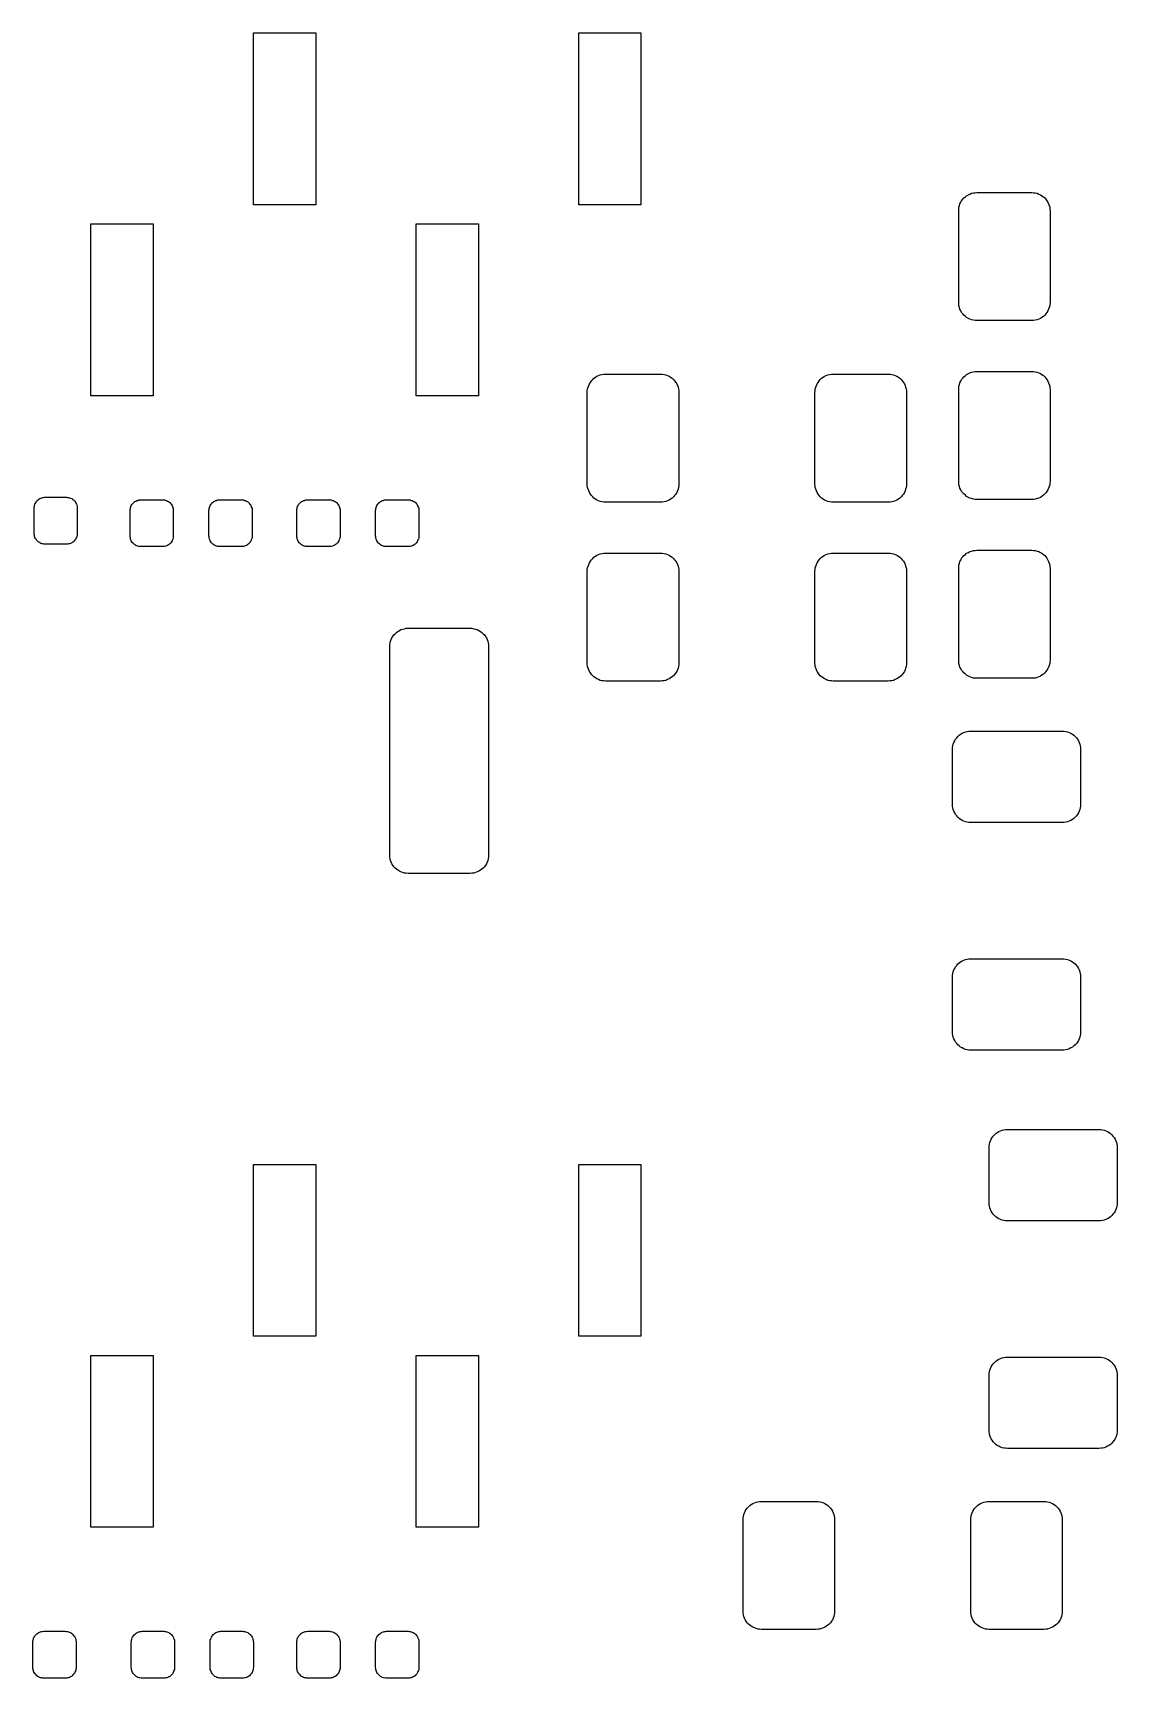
# Model space of a CAD drawing. Extents: x 0.1 to 57.8, y -40.1 to 0.3.
# Drawn here: x 29.5 to 42.84, y -19.97 to 0.27 of the extents above; entities that cross this region are included whole.
import ezdxf

# ---------------------------------------------------------------- set-up
doc = ezdxf.new("R2010")
doc.units = 0
doc.layers.get('0').update_dxf_attribs({"linetype": 'CONTINUOUS'})

msp = doc.modelspace()

# ---------------------------------------------------------------- linework, layer by layer
at = {"color": 7}
for points in [[(32.982504, -1.842806), (32.216695, -1.842806), (32.216695, 0.271742), (32.982504, 0.271742)], [(36.980587, -1.842806), (36.217064, -1.842806), (36.217064, 0.271742), (36.980587, 0.271742)], [(41.809123, -1.69447), (41.829697, -1.696756), (41.852557, -1.701328), (41.873131, -1.710472), (41.893705, -1.719616), (41.911993, -1.731046), (41.930281, -1.744762), (41.946283, -1.758478), (41.959999, -1.77448), (41.973715, -1.792768), (41.985145, -1.811056), (41.994289, -1.83163), (42.001147, -1.852204), (42.008005, -1.872778), (42.010291, -1.895638), (42.012577, -1.918498), (42.012577, -3.043209), (42.010291, -3.063783), (42.008005, -3.086643), (42.001147, -3.107217), (41.994289, -3.127791), (41.985145, -3.148365), (41.973715, -3.166653), (41.959999, -3.184941), (41.946283, -3.200943), (41.930281, -3.216945), (41.911993, -3.230661), (41.893705, -3.242091), (41.873131, -3.251235), (41.852557, -3.258093), (41.829697, -3.262665), (41.809123, -3.267237), (41.786263, -3.267237), (41.111893, -3.267237), (41.089033, -3.267237), (41.068459, -3.262665), (41.045599, -3.258093), (41.025025, -3.251235), (41.006737, -3.242091), (40.986164, -3.230661), (40.970162, -3.216945), (40.951874, -3.200943), (40.938158, -3.184941), (40.924442, -3.166653), (40.913012, -3.148365), (40.903868, -3.127791), (40.89701, -3.107217), (40.890152, -3.086643), (40.887866, -3.063783), (40.887866, -3.043209), (40.887866, -1.918498), (40.887866, -1.895638), (40.890152, -1.872778), (40.89701, -1.852204), (40.903868, -1.83163), (40.913012, -1.811056), (40.924442, -1.792768), (40.938158, -1.77448), (40.951874, -1.758478), (40.970162, -1.744762), (40.986164, -1.731046), (41.006737, -1.719616), (41.025025, -1.710472), (41.045599, -1.701328), (41.068459, -1.696756), (41.089033, -1.69447), (41.111893, -1.692184), (41.786263, -1.692184)], [(30.981113, -4.192304), (30.21759, -4.192304), (30.21759, -2.077756), (30.981113, -2.077756)], [(34.981482, -4.192304), (34.215673, -4.192304), (34.215673, -2.077756), (34.981482, -2.077756)], [(37.242207, -3.927382), (37.265067, -3.931954), (37.285641, -3.936526), (37.306215, -3.943384), (37.326789, -3.952528), (37.345077, -3.963958), (37.363365, -3.977674), (37.379367, -3.993676), (37.395369, -4.009678), (37.409085, -4.027966), (37.420515, -4.046254), (37.429659, -4.066828), (37.436517, -4.087402), (37.441089, -4.107976), (37.445661, -4.130836), (37.445661, -4.15141), (37.445661, -5.276121), (37.445661, -5.298981), (37.441089, -5.321841), (37.436517, -5.342415), (37.429659, -5.362989), (37.420515, -5.383563), (37.409085, -5.401851), (37.395369, -5.420139), (37.379367, -5.436141), (37.363365, -5.449857), (37.345077, -5.463573), (37.326789, -5.475003), (37.306215, -5.484147), (37.285641, -5.493291), (37.265067, -5.497863), (37.242207, -5.500149), (37.221633, -5.502435), (36.544978, -5.502435), (36.524404, -5.500149), (36.501544, -5.497863), (36.48097, -5.493291), (36.460396, -5.484147), (36.439822, -5.475003), (36.421534, -5.463573), (36.403246, -5.449857), (36.387244, -5.436141), (36.371242, -5.420139), (36.359812, -5.401851), (36.348382, -5.383563), (36.339238, -5.362989), (36.330094, -5.342415), (36.325522, -5.321841), (36.32095, -5.298981), (36.32095, -5.276121), (36.32095, -4.15141), (36.32095, -4.130836), (36.325522, -4.107976), (36.330094, -4.087402), (36.339238, -4.066828), (36.348382, -4.046254), (36.359812, -4.027966), (36.371242, -4.009678), (36.387244, -3.993676), (36.403246, -3.977674), (36.421534, -3.963958), (36.439822, -3.952528), (36.460396, -3.943384), (36.48097, -3.936526), (36.501544, -3.931954), (36.524404, -3.927382), (36.544978, -3.927382), (37.221633, -3.927382)], [(40.043697, -3.927382), (40.064271, -3.931954), (40.087131, -3.936526), (40.107705, -3.943384), (40.125993, -3.952528), (40.146567, -3.963958), (40.164855, -3.977674), (40.180857, -3.993676), (40.194573, -4.009678), (40.208289, -4.027966), (40.219719, -4.046254), (40.228863, -4.066828), (40.235721, -4.087402), (40.242579, -4.107976), (40.244865, -4.130836), (40.247151, -4.15141), (40.247151, -5.276121), (40.244865, -5.298981), (40.242579, -5.321841), (40.235721, -5.342415), (40.228863, -5.362989), (40.219719, -5.383563), (40.208289, -5.401851), (40.194573, -5.420139), (40.180857, -5.436141), (40.164855, -5.449857), (40.146567, -5.463573), (40.125993, -5.475003), (40.107705, -5.484147), (40.087131, -5.493291), (40.064271, -5.497863), (40.043697, -5.500149), (40.020837, -5.502435), (39.346468, -5.502435), (39.323608, -5.500149), (39.303034, -5.497863), (39.280174, -5.493291), (39.2596, -5.484147), (39.239026, -5.475003), (39.220738, -5.463573), (39.20245, -5.449857), (39.186448, -5.436141), (39.172732, -5.420139), (39.159016, -5.401851), (39.147586, -5.383563), (39.138442, -5.362989), (39.131584, -5.342415), (39.124726, -5.321841), (39.12244, -5.298981), (39.120154, -5.276121), (39.120154, -4.15141), (39.12244, -4.130836), (39.124726, -4.107976), (39.131584, -4.087402), (39.138442, -4.066828), (39.147586, -4.046254), (39.159016, -4.027966), (39.172732, -4.009678), (39.186448, -3.993676), (39.20245, -3.977674), (39.220738, -3.963958), (39.239026, -3.952528), (39.2596, -3.943384), (39.280174, -3.936526), (39.303034, -3.931954), (39.323608, -3.927382), (39.346468, -3.927382), (40.020837, -3.927382)], [(41.809123, -3.894108), (41.829697, -3.896394), (41.852557, -3.903252), (41.873131, -3.91011), (41.893705, -3.919254), (41.911993, -3.930684), (41.930281, -3.9444), (41.946283, -3.958116), (41.959999, -3.974118), (41.973715, -3.992406), (41.985145, -4.010694), (41.994289, -4.031268), (42.001147, -4.051842), (42.008005, -4.074702), (42.010291, -4.095276), (42.012577, -4.118136), (42.012577, -5.242847), (42.010291, -5.265707), (42.008005, -5.286281), (42.001147, -5.306855), (41.994289, -5.329715), (41.985145, -5.348003), (41.973715, -5.368577), (41.959999, -5.384579), (41.946283, -5.400581), (41.930281, -5.416583), (41.911993, -5.430299), (41.893705, -5.441729), (41.873131, -5.450873), (41.852557, -5.457731), (41.829697, -5.462303), (41.809123, -5.466875), (41.786263, -5.466875), (41.111893, -5.466875), (41.089033, -5.466875), (41.068459, -5.462303), (41.045599, -5.457731), (41.025025, -5.450873), (41.006737, -5.441729), (40.986164, -5.430299), (40.970162, -5.416583), (40.951874, -5.400581), (40.938158, -5.384579), (40.924442, -5.368577), (40.913012, -5.348003), (40.903868, -5.329715), (40.89701, -5.306855), (40.890152, -5.286281), (40.887866, -5.265707), (40.887866, -5.242847), (40.887866, -4.118136), (40.887866, -4.095276), (40.890152, -4.074702), (40.89701, -4.051842), (40.903868, -4.031268), (40.913012, -4.010694), (40.924442, -3.992406), (40.938158, -3.974118), (40.951874, -3.958116), (40.970162, -3.9444), (40.986164, -3.930684), (41.006737, -3.919254), (41.025025, -3.91011), (41.045599, -3.903252), (41.068459, -3.896394), (41.089033, -3.894108), (41.111893, -3.891822), (41.786263, -3.891822)], [(29.930316, -5.443888), (29.941746, -5.443888), (29.955462, -5.44846), (29.966892, -5.453032), (29.980608, -5.457604), (29.989752, -5.464462), (30.001182, -5.47132), (30.010326, -5.480464), (30.01947, -5.489608), (30.026328, -5.501038), (30.033186, -5.512468), (30.040044, -5.523898), (30.044616, -5.535328), (30.046902, -5.549044), (30.049188, -5.56276), (30.049188, -5.57419), (30.049188, -5.885085), (30.049188, -5.898801), (30.046902, -5.910231), (30.044616, -5.923947), (30.040044, -5.935377), (30.033186, -5.946807), (30.026328, -5.958237), (30.01947, -5.969667), (30.010326, -5.978811), (30.001182, -5.987955), (29.989752, -5.994813), (29.980608, -6.001671), (29.966892, -6.008529), (29.955462, -6.013101), (29.941746, -6.015387), (29.930316, -6.017673), (29.9166, -6.017673), (29.651424, -6.017673), (29.637708, -6.017673), (29.626278, -6.015387), (29.612562, -6.013101), (29.601132, -6.008529), (29.589702, -6.001671), (29.578272, -5.994813), (29.566842, -5.987955), (29.557698, -5.978811), (29.548554, -5.969667), (29.541696, -5.958237), (29.534838, -5.946807), (29.52798, -5.935377), (29.523408, -5.923947), (29.521122, -5.910231), (29.518836, -5.898801), (29.518836, -5.885085), (29.518836, -5.57419), (29.518836, -5.56276), (29.521122, -5.549044), (29.523408, -5.535328), (29.52798, -5.523898), (29.534838, -5.512468), (29.541696, -5.501038), (29.548554, -5.489608), (29.557698, -5.480464), (29.566842, -5.47132), (29.578272, -5.464462), (29.589702, -5.457604), (29.601132, -5.453032), (29.612562, -5.44846), (29.626278, -5.443888), (29.637708, -5.443888), (29.651424, -5.441602), (29.9166, -5.441602)], [(31.109129, -5.472082), (31.122845, -5.474368), (31.136561, -5.47894), (31.147991, -5.481226), (31.159421, -5.488084), (31.170851, -5.494942), (31.182281, -5.5018), (31.191425, -5.510944), (31.200569, -5.520088), (31.207427, -5.531518), (31.214285, -5.542948), (31.218857, -5.554378), (31.223429, -5.565808), (31.228001, -5.579524), (31.230287, -5.590954), (31.230287, -5.60467), (31.230287, -5.915565), (31.230287, -5.929281), (31.228001, -5.940711), (31.223429, -5.954427), (31.218857, -5.965857), (31.214285, -5.977287), (31.207427, -5.988717), (31.200569, -6.000147), (31.191425, -6.009291), (31.182281, -6.018435), (31.170851, -6.025293), (31.159421, -6.032151), (31.147991, -6.039009), (31.136561, -6.043581), (31.122845, -6.045867), (31.109129, -6.048153), (31.097699, -6.048153), (30.832523, -6.048153), (30.818807, -6.048153), (30.805091, -6.045867), (30.793661, -6.043581), (30.779945, -6.039009), (30.768515, -6.032151), (30.757085, -6.025293), (30.747941, -6.018435), (30.738797, -6.009291), (30.729653, -6.000147), (30.720509, -5.988717), (30.713651, -5.977287), (30.709079, -5.965857), (30.704507, -5.954427), (30.702221, -5.940711), (30.699935, -5.929281), (30.699935, -5.915565), (30.699935, -5.60467), (30.699935, -5.590954), (30.702221, -5.579524), (30.704507, -5.565808), (30.709079, -5.554378), (30.713651, -5.542948), (30.720509, -5.531518), (30.729653, -5.520088), (30.738797, -5.510944), (30.747941, -5.5018), (30.757085, -5.494942), (30.768515, -5.488084), (30.779945, -5.481226), (30.793661, -5.47894), (30.805091, -5.474368), (30.818807, -5.472082), (30.832523, -5.472082), (31.097699, -5.472082)], [(32.079281, -5.472082), (32.092997, -5.474368), (32.104427, -5.47894), (32.118143, -5.481226), (32.129573, -5.488084), (32.141003, -5.494942), (32.150147, -5.5018), (32.161577, -5.510944), (32.168435, -5.520088), (32.177579, -5.531518), (32.184437, -5.542948), (32.189009, -5.554378), (32.193581, -5.565808), (32.198153, -5.579524), (32.198153, -5.590954), (32.200439, -5.60467), (32.200439, -5.915565), (32.198153, -5.929281), (32.198153, -5.940711), (32.193581, -5.954427), (32.189009, -5.965857), (32.184437, -5.977287), (32.177579, -5.988717), (32.168435, -6.000147), (32.161577, -6.009291), (32.150147, -6.018435), (32.141003, -6.025293), (32.129573, -6.032151), (32.118143, -6.039009), (32.104427, -6.043581), (32.092997, -6.045867), (32.079281, -6.048153), (32.067851, -6.048153), (31.800389, -6.048153), (31.788959, -6.048153), (31.775243, -6.045867), (31.763813, -6.043581), (31.750097, -6.039009), (31.738667, -6.032151), (31.727237, -6.025293), (31.718093, -6.018435), (31.706663, -6.009291), (31.699805, -6.000147), (31.690661, -5.988717), (31.683803, -5.977287), (31.679231, -5.965857), (31.674659, -5.954427), (31.672373, -5.940711), (31.670087, -5.929281), (31.667801, -5.915565), (31.667801, -5.60467), (31.670087, -5.590954), (31.672373, -5.579524), (31.674659, -5.565808), (31.679231, -5.554378), (31.683803, -5.542948), (31.690661, -5.531518), (31.699805, -5.520088), (31.706663, -5.510944), (31.718093, -5.5018), (31.727237, -5.494942), (31.738667, -5.488084), (31.750097, -5.481226), (31.763813, -5.47894), (31.775243, -5.474368), (31.788959, -5.472082), (31.800389, -5.472082), (32.067851, -5.472082)], [(33.158907, -5.472082), (33.172623, -5.474368), (33.186339, -5.47894), (33.197769, -5.481226), (33.209199, -5.488084), (33.220629, -5.494942), (33.232059, -5.5018), (33.241203, -5.510944), (33.250347, -5.520088), (33.257205, -5.531518), (33.264063, -5.542948), (33.268635, -5.554378), (33.273207, -5.565808), (33.277779, -5.579524), (33.280065, -5.590954), (33.280065, -5.60467), (33.280065, -5.915565), (33.280065, -5.929281), (33.277779, -5.940711), (33.273207, -5.954427), (33.268635, -5.965857), (33.264063, -5.977287), (33.257205, -5.988717), (33.250347, -6.000147), (33.241203, -6.009291), (33.232059, -6.018435), (33.220629, -6.025293), (33.209199, -6.032151), (33.197769, -6.039009), (33.186339, -6.043581), (33.172623, -6.045867), (33.158907, -6.048153), (33.147477, -6.048153), (32.882301, -6.048153), (32.868585, -6.048153), (32.854869, -6.045867), (32.843439, -6.043581), (32.829723, -6.039009), (32.818293, -6.032151), (32.806863, -6.025293), (32.797719, -6.018435), (32.788575, -6.009291), (32.779431, -6.000147), (32.770287, -5.988717), (32.763429, -5.977287), (32.758857, -5.965857), (32.754285, -5.954427), (32.751999, -5.940711), (32.749713, -5.929281), (32.749713, -5.915565), (32.749713, -5.60467), (32.749713, -5.590954), (32.751999, -5.579524), (32.754285, -5.565808), (32.758857, -5.554378), (32.763429, -5.542948), (32.770287, -5.531518), (32.779431, -5.520088), (32.788575, -5.510944), (32.797719, -5.5018), (32.806863, -5.494942), (32.818293, -5.488084), (32.829723, -5.481226), (32.843439, -5.47894), (32.854869, -5.474368), (32.868585, -5.472082), (32.882301, -5.472082), (33.147477, -5.472082)], [(34.129059, -5.472082), (34.142775, -5.474368), (34.156491, -5.47894), (34.167921, -5.481226), (34.179351, -5.488084), (34.190781, -5.494942), (34.202211, -5.5018), (34.211355, -5.510944), (34.220499, -5.520088), (34.227357, -5.531518), (34.234215, -5.542948), (34.238787, -5.554378), (34.243359, -5.565808), (34.247931, -5.579524), (34.247931, -5.590954), (34.250217, -5.60467), (34.250217, -5.915565), (34.247931, -5.929281), (34.247931, -5.940711), (34.243359, -5.954427), (34.238787, -5.965857), (34.234215, -5.977287), (34.227357, -5.988717), (34.220499, -6.000147), (34.211355, -6.009291), (34.202211, -6.018435), (34.190781, -6.025293), (34.179351, -6.032151), (34.167921, -6.039009), (34.156491, -6.043581), (34.142775, -6.045867), (34.129059, -6.048153), (34.117629, -6.048153), (33.852453, -6.048153), (33.838737, -6.048153), (33.825021, -6.045867), (33.813591, -6.043581), (33.799875, -6.039009), (33.788445, -6.032151), (33.777015, -6.025293), (33.767871, -6.018435), (33.756441, -6.009291), (33.749583, -6.000147), (33.740439, -5.988717), (33.733581, -5.977287), (33.729009, -5.965857), (33.724437, -5.954427), (33.722151, -5.940711), (33.719865, -5.929281), (33.717579, -5.915565), (33.717579, -5.60467), (33.719865, -5.590954), (33.722151, -5.579524), (33.724437, -5.565808), (33.729009, -5.554378), (33.733581, -5.542948), (33.740439, -5.531518), (33.749583, -5.520088), (33.756441, -5.510944), (33.767871, -5.5018), (33.777015, -5.494942), (33.788445, -5.488084), (33.799875, -5.481226), (33.813591, -5.47894), (33.825021, -5.474368), (33.838737, -5.472082), (33.852453, -5.472082), (34.117629, -5.472082)], [(37.242207, -6.12702), (37.265067, -6.131592), (37.285641, -6.136164), (37.306215, -6.143022), (37.326789, -6.154452), (37.345077, -6.165882), (37.363365, -6.177312), (37.379367, -6.193314), (37.395369, -6.209316), (37.409085, -6.227604), (37.420515, -6.245892), (37.429659, -6.266466), (37.436517, -6.28704), (37.441089, -6.307614), (37.445661, -6.330474), (37.445661, -6.351048), (37.445661, -7.478045), (37.445661, -7.498619), (37.441089, -7.521479), (37.436517, -7.542053), (37.429659, -7.562627), (37.420515, -7.583201), (37.409085, -7.601489), (37.395369, -7.619777), (37.379367, -7.635779), (37.363365, -7.651781), (37.345077, -7.663211), (37.326789, -7.674641), (37.306215, -7.683785), (37.285641, -7.692929), (37.265067, -7.697501), (37.242207, -7.699787), (37.221633, -7.702073), (36.544978, -7.702073), (36.524404, -7.699787), (36.501544, -7.697501), (36.48097, -7.692929), (36.460396, -7.683785), (36.439822, -7.674641), (36.421534, -7.663211), (36.403246, -7.651781), (36.387244, -7.635779), (36.371242, -7.619777), (36.359812, -7.601489), (36.348382, -7.583201), (36.339238, -7.562627), (36.330094, -7.542053), (36.325522, -7.521479), (36.32095, -7.498619), (36.32095, -7.478045), (36.32095, -6.351048), (36.32095, -6.330474), (36.325522, -6.307614), (36.330094, -6.28704), (36.339238, -6.266466), (36.348382, -6.245892), (36.359812, -6.227604), (36.371242, -6.209316), (36.387244, -6.193314), (36.403246, -6.177312), (36.421534, -6.165882), (36.439822, -6.154452), (36.460396, -6.143022), (36.48097, -6.136164), (36.501544, -6.131592), (36.524404, -6.12702), (36.544978, -6.12702), (37.221633, -6.12702)], [(40.043697, -6.12702), (40.064271, -6.131592), (40.087131, -6.136164), (40.107705, -6.143022), (40.125993, -6.154452), (40.146567, -6.165882), (40.164855, -6.177312), (40.180857, -6.193314), (40.194573, -6.209316), (40.208289, -6.227604), (40.219719, -6.245892), (40.228863, -6.266466), (40.235721, -6.28704), (40.242579, -6.307614), (40.244865, -6.330474), (40.247151, -6.351048), (40.247151, -7.478045), (40.244865, -7.498619), (40.242579, -7.521479), (40.235721, -7.542053), (40.228863, -7.562627), (40.219719, -7.583201), (40.208289, -7.601489), (40.194573, -7.619777), (40.180857, -7.635779), (40.164855, -7.651781), (40.146567, -7.663211), (40.125993, -7.674641), (40.107705, -7.683785), (40.087131, -7.692929), (40.064271, -7.697501), (40.043697, -7.699787), (40.020837, -7.702073), (39.346468, -7.702073), (39.323608, -7.699787), (39.303034, -7.697501), (39.280174, -7.692929), (39.2596, -7.683785), (39.239026, -7.674641), (39.220738, -7.663211), (39.20245, -7.651781), (39.186448, -7.635779), (39.172732, -7.619777), (39.159016, -7.601489), (39.147586, -7.583201), (39.138442, -7.562627), (39.131584, -7.542053), (39.124726, -7.521479), (39.12244, -7.498619), (39.120154, -7.478045), (39.120154, -6.351048), (39.12244, -6.330474), (39.124726, -6.307614), (39.131584, -6.28704), (39.138442, -6.266466), (39.147586, -6.245892), (39.159016, -6.227604), (39.172732, -6.209316), (39.186448, -6.193314), (39.20245, -6.177312), (39.220738, -6.165882), (39.239026, -6.154452), (39.2596, -6.143022), (39.280174, -6.136164), (39.303034, -6.131592), (39.323608, -6.12702), (39.346468, -6.12702), (40.020837, -6.12702)], [(41.809123, -6.093746), (41.829697, -6.096032), (41.852557, -6.10289), (41.873131, -6.109748), (41.893705, -6.118892), (41.911993, -6.130322), (41.930281, -6.144038), (41.946283, -6.157754), (41.959999, -6.173756), (41.973715, -6.192044), (41.985145, -6.212618), (41.994289, -6.230906), (42.001147, -6.25148), (42.008005, -6.27434), (42.010291, -6.294914), (42.012577, -6.317774), (42.012577, -7.442485), (42.010291, -7.465345), (42.008005, -7.485919), (42.001147, -7.508779), (41.994289, -7.529353), (41.985145, -7.547641), (41.973715, -7.568215), (41.959999, -7.584217), (41.946283, -7.602505), (41.930281, -7.616221), (41.911993, -7.629937), (41.893705, -7.641367), (41.873131, -7.650511), (41.852557, -7.657369), (41.829697, -7.664227), (41.809123, -7.666513), (41.786263, -7.666513), (41.111893, -7.666513), (41.089033, -7.666513), (41.068459, -7.664227), (41.045599, -7.657369), (41.025025, -7.650511), (41.006737, -7.641367), (40.986164, -7.629937), (40.970162, -7.616221), (40.951874, -7.602505), (40.938158, -7.584217), (40.924442, -7.568215), (40.913012, -7.547641), (40.903868, -7.529353), (40.89701, -7.508779), (40.890152, -7.485919), (40.887866, -7.465345), (40.887866, -7.442485), (40.887866, -6.317774), (40.887866, -6.294914), (40.890152, -6.27434), (40.89701, -6.25148), (40.903868, -6.230906), (40.913012, -6.212618), (40.924442, -6.192044), (40.938158, -6.173756), (40.951874, -6.157754), (40.970162, -6.144038), (40.986164, -6.130322), (41.006737, -6.118892), (41.025025, -6.109748), (41.045599, -6.10289), (41.068459, -6.096032), (41.089033, -6.093746), (41.111893, -6.09146), (41.786263, -6.09146)], [(34.902996, -7.052849), (34.925856, -7.057421), (34.94643, -7.061993), (34.967004, -7.068851), (34.987578, -7.080281), (35.005866, -7.091711), (35.024154, -7.103141), (35.040156, -7.119143), (35.056158, -7.135145), (35.069874, -7.153433), (35.081304, -7.171721), (35.090448, -7.192295), (35.097306, -7.212869), (35.101878, -7.233443), (35.10645, -7.256303), (35.10645, -7.276877), (35.10645, -9.841767), (35.10645, -9.864627), (35.101878, -9.887487), (35.097306, -9.908061), (35.090448, -9.928635), (35.081304, -9.949209), (35.069874, -9.967497), (35.056158, -9.985785), (35.040156, -10.001787), (35.024154, -10.015503), (35.005866, -10.029218), (34.987578, -10.040648), (34.967004, -10.049792), (34.94643, -10.058936), (34.925856, -10.063508), (34.902996, -10.065794), (34.882422, -10.06808), (34.116613, -10.06808), (34.093753, -10.065794), (34.073179, -10.063508), (34.050319, -10.058936), (34.029745, -10.049792), (34.011457, -10.040648), (33.990883, -10.029218), (33.974881, -10.015503), (33.956593, -10.001787), (33.942877, -9.985785), (33.929161, -9.967497), (33.917731, -9.949209), (33.908587, -9.928635), (33.901729, -9.908061), (33.897157, -9.887487), (33.892585, -9.864627), (33.892585, -9.841767), (33.892585, -7.276877), (33.892585, -7.256303), (33.897157, -7.233443), (33.901729, -7.212869), (33.908587, -7.192295), (33.917731, -7.171721), (33.929161, -7.153433), (33.942877, -7.135145), (33.956593, -7.119143), (33.974881, -7.103141), (33.990883, -7.091711), (34.011457, -7.080281), (34.029745, -7.068851), (34.050319, -7.061993), (34.073179, -7.057421), (34.093753, -7.052849), (34.116613, -7.052849), (34.882422, -7.052849)], [(42.182883, -8.319165), (42.205743, -8.321451), (42.226317, -8.328309), (42.246891, -8.335167), (42.267465, -8.344311), (42.285753, -8.355741), (42.304041, -8.369457), (42.320043, -8.383173), (42.336045, -8.399175), (42.349761, -8.417463), (42.361191, -8.435751), (42.370335, -8.456325), (42.377193, -8.476899), (42.381765, -8.499759), (42.386337, -8.520333), (42.386337, -8.543193), (42.386337, -9.217562), (42.386337, -9.240422), (42.381765, -9.260996), (42.377193, -9.283856), (42.370335, -9.30443), (42.361191, -9.322718), (42.349761, -9.343292), (42.336045, -9.359294), (42.320043, -9.377582), (42.304041, -9.391298), (42.285753, -9.405014), (42.267465, -9.416444), (42.246891, -9.425588), (42.226317, -9.432446), (42.205743, -9.439304), (42.182883, -9.44159), (42.162309, -9.44159), (41.037598, -9.44159), (41.014738, -9.44159), (40.991878, -9.439304), (40.971305, -9.432446), (40.950731, -9.425588), (40.930157, -9.416444), (40.911869, -9.405014), (40.893581, -9.391298), (40.877579, -9.377582), (40.863863, -9.359294), (40.850147, -9.343292), (40.838717, -9.322718), (40.829573, -9.30443), (40.820429, -9.283856), (40.815857, -9.260996), (40.813571, -9.240422), (40.811285, -9.217562), (40.811285, -8.543193), (40.813571, -8.520333), (40.815857, -8.499759), (40.820429, -8.476899), (40.829573, -8.456325), (40.838717, -8.435751), (40.850147, -8.417463), (40.863863, -8.399175), (40.877579, -8.383173), (40.893581, -8.369457), (40.911869, -8.355741), (40.930157, -8.344311), (40.950731, -8.335167), (40.971305, -8.328309), (40.991878, -8.321451), (41.014738, -8.319165), (41.037598, -8.316879), (42.162309, -8.316879)], [(42.182883, -11.118496), (42.205743, -11.123068), (42.226317, -11.12764), (42.246891, -11.134498), (42.267465, -11.143642), (42.285753, -11.155072), (42.304041, -11.168788), (42.320043, -11.182504), (42.336045, -11.200792), (42.349761, -11.216794), (42.361191, -11.237368), (42.370335, -11.255656), (42.377193, -11.278516), (42.381765, -11.29909), (42.386337, -11.319664), (42.386337, -11.342524), (42.386337, -12.016894), (42.386337, -12.039754), (42.381765, -12.062614), (42.377193, -12.083188), (42.370335, -12.103762), (42.361191, -12.124336), (42.349761, -12.142624), (42.336045, -12.160911), (42.320043, -12.176913), (42.304041, -12.190629), (42.285753, -12.204345), (42.267465, -12.215775), (42.246891, -12.224919), (42.226317, -12.234063), (42.205743, -12.238635), (42.182883, -12.240921), (42.162309, -12.243207), (41.037598, -12.243207), (41.014738, -12.240921), (40.991878, -12.238635), (40.971305, -12.234063), (40.950731, -12.224919), (40.930157, -12.215775), (40.911869, -12.204345), (40.893581, -12.190629), (40.877579, -12.176913), (40.863863, -12.160911), (40.850147, -12.142624), (40.838717, -12.124336), (40.829573, -12.103762), (40.820429, -12.083188), (40.815857, -12.062614), (40.813571, -12.039754), (40.811285, -12.016894), (40.811285, -11.342524), (40.813571, -11.319664), (40.815857, -11.29909), (40.820429, -11.278516), (40.829573, -11.255656), (40.838717, -11.237368), (40.850147, -11.216794), (40.863863, -11.200792), (40.877579, -11.182504), (40.893581, -11.168788), (40.911869, -11.155072), (40.930157, -11.143642), (40.950731, -11.134498), (40.971305, -11.12764), (40.991878, -11.123068), (41.014738, -11.118496), (41.037598, -11.118496), (42.162309, -11.118496)], [(42.634749, -13.218947), (42.655323, -13.221233), (42.675897, -13.228091), (42.698757, -13.234949), (42.717045, -13.244093), (42.737619, -13.255523), (42.753621, -13.269239), (42.769623, -13.282955), (42.785625, -13.298957), (42.799341, -13.317245), (42.810771, -13.335533), (42.819915, -13.356107), (42.826773, -13.376681), (42.831345, -13.399541), (42.835917, -13.420115), (42.835917, -13.442975), (42.835917, -14.117345), (42.835917, -14.140205), (42.831345, -14.160779), (42.826773, -14.183639), (42.819915, -14.204213), (42.810771, -14.224787), (42.799341, -14.243075), (42.785625, -14.261363), (42.769623, -14.277364), (42.753621, -14.29108), (42.737619, -14.304796), (42.717045, -14.316226), (42.698757, -14.32537), (42.675897, -14.332228), (42.655323, -14.339086), (42.634749, -14.341372), (42.611889, -14.343658), (41.487178, -14.343658), (41.464318, -14.341372), (41.443744, -14.339086), (41.420884, -14.332228), (41.40031, -14.32537), (41.379736, -14.316226), (41.361448, -14.304796), (41.34316, -14.29108), (41.327158, -14.277364), (41.313442, -14.261363), (41.299726, -14.243075), (41.288296, -14.224787), (41.279152, -14.204213), (41.272294, -14.183639), (41.265436, -14.160779), (41.26315, -14.140205), (41.260864, -14.117345), (41.260864, -13.442975), (41.26315, -13.420115), (41.265436, -13.399541), (41.272294, -13.376681), (41.279152, -13.356107), (41.288296, -13.335533), (41.299726, -13.317245), (41.313442, -13.298957), (41.327158, -13.282955), (41.34316, -13.269239), (41.361448, -13.255523), (41.379736, -13.244093), (41.40031, -13.234949), (41.420884, -13.228091), (41.443744, -13.221233), (41.464318, -13.218947), (41.487178, -13.216661), (42.611889, -13.216661)], [(32.982504, -15.761993), (32.216695, -15.761993), (32.216695, -13.647445), (32.982504, -13.647445)], [(36.980587, -15.761993), (36.217064, -15.761993), (36.217064, -13.647445), (36.980587, -13.647445)], [(30.981113, -18.111491), (30.21759, -18.111491), (30.21759, -15.996943), (30.981113, -15.996943)], [(34.981482, -18.111491), (34.215673, -18.111491), (34.215673, -15.996943), (34.981482, -15.996943)], [(42.634749, -16.018152), (42.655323, -16.022724), (42.675897, -16.027296), (42.698757, -16.034154), (42.717045, -16.043298), (42.737619, -16.054728), (42.753621, -16.068444), (42.769623, -16.084446), (42.785625, -16.100448), (42.799341, -16.118736), (42.810771, -16.137024), (42.819915, -16.157598), (42.826773, -16.178172), (42.831345, -16.198746), (42.835917, -16.221606), (42.835917, -16.24218), (42.835917, -16.918835), (42.835917, -16.939409), (42.831345, -16.962269), (42.826773, -16.982843), (42.819915, -17.003417), (42.810771, -17.023991), (42.799341, -17.042279), (42.785625, -17.060567), (42.769623, -17.076569), (42.753621, -17.092571), (42.737619, -17.104001), (42.717045, -17.115431), (42.698757, -17.124575), (42.675897, -17.133719), (42.655323, -17.138291), (42.634749, -17.140577), (42.611889, -17.142863), (41.487178, -17.142863), (41.464318, -17.140577), (41.443744, -17.138291), (41.420884, -17.133719), (41.40031, -17.124575), (41.379736, -17.115431), (41.361448, -17.104001), (41.34316, -17.092571), (41.327158, -17.076569), (41.313442, -17.060567), (41.299726, -17.042279), (41.288296, -17.023991), (41.279152, -17.003417), (41.272294, -16.982843), (41.265436, -16.962269), (41.26315, -16.939409), (41.260864, -16.918835), (41.260864, -16.24218), (41.26315, -16.221606), (41.265436, -16.198746), (41.272294, -16.178172), (41.279152, -16.157598), (41.288296, -16.137024), (41.299726, -16.118736), (41.313442, -16.100448), (41.327158, -16.084446), (41.34316, -16.068444), (41.361448, -16.054728), (41.379736, -16.043298), (41.40031, -16.034154), (41.420884, -16.027296), (41.443744, -16.022724), (41.464318, -16.018152), (41.487178, -16.018152), (42.611889, -16.018152)], [(39.159651, -17.793229), (39.180225, -17.797801), (39.200799, -17.802373), (39.223659, -17.809231), (39.241947, -17.818375), (39.262521, -17.829805), (39.278523, -17.843521), (39.296811, -17.859523), (39.310527, -17.875525), (39.324243, -17.893813), (39.335673, -17.912101), (39.344817, -17.932675), (39.351675, -17.953249), (39.356247, -17.973823), (39.360819, -17.996683), (39.360819, -18.017257), (39.360819, -19.141968), (39.360819, -19.164828), (39.356247, -19.187688), (39.351675, -19.208262), (39.344817, -19.228836), (39.335673, -19.24941), (39.324243, -19.267698), (39.310527, -19.285986), (39.296811, -19.301988), (39.278523, -19.315704), (39.262521, -19.32942), (39.241947, -19.34085), (39.223659, -19.349994), (39.200799, -19.359138), (39.180225, -19.36371), (39.159651, -19.365996), (39.136791, -19.368282), (38.462422, -19.368282), (38.439562, -19.365996), (38.416702, -19.36371), (38.396128, -19.359138), (38.375554, -19.349994), (38.35498, -19.34085), (38.336692, -19.32942), (38.318404, -19.315704), (38.302402, -19.301988), (38.288686, -19.285986), (38.27497, -19.267698), (38.26354, -19.24941), (38.254396, -19.228836), (38.245252, -19.208262), (38.24068, -19.187688), (38.238394, -19.164828), (38.236108, -19.141968), (38.236108, -18.017257), (38.238394, -17.996683), (38.24068, -17.973823), (38.245252, -17.953249), (38.254396, -17.932675), (38.26354, -17.912101), (38.27497, -17.893813), (38.288686, -17.875525), (38.302402, -17.859523), (38.318404, -17.843521), (38.336692, -17.829805), (38.35498, -17.818375), (38.375554, -17.809231), (38.396128, -17.802373), (38.416702, -17.797801), (38.439562, -17.793229), (38.462422, -17.793229), (39.136791, -17.793229)], [(41.958983, -17.793229), (41.979557, -17.797801), (42.002417, -17.802373), (42.022991, -17.809231), (42.043565, -17.818375), (42.061852, -17.829805), (42.08014, -17.843521), (42.096142, -17.859523), (42.109858, -17.875525), (42.123574, -17.893813), (42.135004, -17.912101), (42.144148, -17.932675), (42.151006, -17.953249), (42.157864, -17.973823), (42.16015, -17.996683), (42.162436, -18.017257), (42.162436, -19.141968), (42.16015, -19.164828), (42.157864, -19.187688), (42.151006, -19.208262), (42.144148, -19.228836), (42.135004, -19.24941), (42.123574, -19.267698), (42.109858, -19.285986), (42.096142, -19.301988), (42.08014, -19.315704), (42.061852, -19.32942), (42.043565, -19.34085), (42.022991, -19.349994), (42.002417, -19.359138), (41.979557, -19.36371), (41.958983, -19.365996), (41.936123, -19.368282), (41.261753, -19.368282), (41.238893, -19.365996), (41.218319, -19.36371), (41.195459, -19.359138), (41.174885, -19.349994), (41.156597, -19.34085), (41.136023, -19.32942), (41.120021, -19.315704), (41.101733, -19.301988), (41.088017, -19.285986), (41.074301, -19.267698), (41.062871, -19.24941), (41.053727, -19.228836), (41.046869, -19.208262), (41.040011, -19.187688), (41.037725, -19.164828), (41.037725, -19.141968), (41.037725, -18.017257), (41.037725, -17.996683), (41.040011, -17.973823), (41.046869, -17.953249), (41.053727, -17.932675), (41.062871, -17.912101), (41.074301, -17.893813), (41.088017, -17.875525), (41.101733, -17.859523), (41.120021, -17.843521), (41.136023, -17.829805), (41.156597, -17.818375), (41.174885, -17.809231), (41.195459, -17.802373), (41.218319, -17.797801), (41.238893, -17.793229), (41.261753, -17.793229), (41.936123, -17.793229)], [(29.915076, -19.393555), (29.928792, -19.393555), (29.940222, -19.398127), (29.951652, -19.402699), (29.965368, -19.407271), (29.976798, -19.414129), (29.985942, -19.423273), (29.995086, -19.430131), (30.00423, -19.441561), (30.013374, -19.450705), (30.017946, -19.462135), (30.024804, -19.473565), (30.029376, -19.487281), (30.031662, -19.498711), (30.033948, -19.512427), (30.033948, -19.523857), (30.033948, -19.834752), (30.033948, -19.848468), (30.031662, -19.862184), (30.029376, -19.873614), (30.024804, -19.885044), (30.017946, -19.89876), (30.013374, -19.91019), (30.00423, -19.919334), (29.995086, -19.928478), (29.985942, -19.937622), (29.976798, -19.946766), (29.965368, -19.951338), (29.951652, -19.958196), (29.940222, -19.962768), (29.928792, -19.965054), (29.915076, -19.96734), (29.90136, -19.96734), (29.636184, -19.96734), (29.622468, -19.96734), (29.611038, -19.965054), (29.597322, -19.962768), (29.585892, -19.958196), (29.574462, -19.951338), (29.563032, -19.946766), (29.551602, -19.937622), (29.542458, -19.928478), (29.533314, -19.919334), (29.526456, -19.91019), (29.519598, -19.89876), (29.51274, -19.885044), (29.510454, -19.873614), (29.505882, -19.862184), (29.503596, -19.848468), (29.503596, -19.834752), (29.503596, -19.523857), (29.503596, -19.512427), (29.505882, -19.498711), (29.510454, -19.487281), (29.51274, -19.473565), (29.519598, -19.462135), (29.526456, -19.450705), (29.533314, -19.441561), (29.542458, -19.430131), (29.551602, -19.423273), (29.563032, -19.414129), (29.574462, -19.407271), (29.585892, -19.402699), (29.597322, -19.398127), (29.611038, -19.393555), (29.622468, -19.393555), (29.636184, -19.391269), (29.90136, -19.391269)], [(31.124242, -19.393555), (31.137958, -19.393555), (31.149388, -19.398127), (31.163104, -19.402699), (31.174534, -19.407271), (31.185964, -19.414129), (31.195108, -19.423273), (31.206538, -19.430131), (31.215682, -19.441561), (31.22254, -19.450705), (31.229398, -19.462135), (31.23397, -19.473565), (31.238542, -19.487281), (31.243114, -19.498711), (31.243114, -19.512427), (31.2454, -19.523857), (31.2454, -19.834752), (31.243114, -19.848468), (31.243114, -19.862184), (31.238542, -19.873614), (31.23397, -19.885044), (31.229398, -19.89876), (31.22254, -19.91019), (31.215682, -19.919334), (31.206538, -19.928478), (31.195108, -19.937622), (31.185964, -19.946766), (31.174534, -19.951338), (31.163104, -19.958196), (31.149388, -19.962768), (31.137958, -19.965054), (31.124242, -19.96734), (31.112812, -19.96734), (30.84535, -19.96734), (30.83392, -19.96734), (30.820204, -19.965054), (30.808774, -19.962768), (30.795058, -19.958196), (30.783628, -19.951338), (30.772198, -19.946766), (30.763054, -19.937622), (30.751624, -19.928478), (30.744766, -19.919334), (30.735622, -19.91019), (30.728764, -19.89876), (30.724192, -19.885044), (30.71962, -19.873614), (30.717334, -19.862184), (30.715048, -19.848468), (30.712762, -19.834752), (30.712762, -19.523857), (30.715048, -19.512427), (30.717334, -19.498711), (30.71962, -19.487281), (30.724192, -19.473565), (30.728764, -19.462135), (30.735622, -19.450705), (30.744766, -19.441561), (30.751624, -19.430131), (30.763054, -19.423273), (30.772198, -19.414129), (30.783628, -19.407271), (30.795058, -19.402699), (30.808774, -19.398127), (30.820204, -19.393555), (30.83392, -19.393555), (30.84535, -19.391269), (31.112812, -19.391269)], [(32.094521, -19.393555), (32.108237, -19.393555), (32.119667, -19.398127), (32.133383, -19.402699), (32.144813, -19.407271), (32.156243, -19.414129), (32.165387, -19.423273), (32.176817, -19.430131), (32.183675, -19.441561), (32.192819, -19.450705), (32.199677, -19.462135), (32.204249, -19.473565), (32.208821, -19.487281), (32.211107, -19.498711), (32.213393, -19.512427), (32.215679, -19.523857), (32.215679, -19.834752), (32.213393, -19.848468), (32.211107, -19.862184), (32.208821, -19.873614), (32.204249, -19.885044), (32.199677, -19.89876), (32.192819, -19.91019), (32.183675, -19.919334), (32.176817, -19.928478), (32.165387, -19.937622), (32.156243, -19.946766), (32.144813, -19.951338), (32.133383, -19.958196), (32.119667, -19.962768), (32.108237, -19.965054), (32.094521, -19.96734), (32.083091, -19.96734), (31.815629, -19.96734), (31.804199, -19.96734), (31.790483, -19.965054), (31.779053, -19.962768), (31.765337, -19.958196), (31.753907, -19.951338), (31.742477, -19.946766), (31.733333, -19.937622), (31.721903, -19.928478), (31.712759, -19.919334), (31.705901, -19.91019), (31.699043, -19.89876), (31.694471, -19.885044), (31.689899, -19.873614), (31.685327, -19.862184), (31.685327, -19.848468), (31.683041, -19.834752), (31.683041, -19.523857), (31.685327, -19.512427), (31.685327, -19.498711), (31.689899, -19.487281), (31.694471, -19.473565), (31.699043, -19.462135), (31.705901, -19.450705), (31.712759, -19.441561), (31.721903, -19.430131), (31.733333, -19.423273), (31.742477, -19.414129), (31.753907, -19.407271), (31.765337, -19.402699), (31.779053, -19.398127), (31.790483, -19.393555), (31.804199, -19.393555), (31.815629, -19.391269), (32.083091, -19.391269)], [(33.158907, -19.393555), (33.172623, -19.393555), (33.186339, -19.398127), (33.197769, -19.402699), (33.209199, -19.407271), (33.220629, -19.414129), (33.232059, -19.423273), (33.241203, -19.430131), (33.250347, -19.441561), (33.257205, -19.450705), (33.264063, -19.462135), (33.268635, -19.473565), (33.273207, -19.487281), (33.277779, -19.498711), (33.280065, -19.512427), (33.280065, -19.523857), (33.280065, -19.834752), (33.280065, -19.848468), (33.277779, -19.862184), (33.273207, -19.873614), (33.268635, -19.885044), (33.264063, -19.89876), (33.257205, -19.91019), (33.250347, -19.919334), (33.241203, -19.928478), (33.232059, -19.937622), (33.220629, -19.946766), (33.209199, -19.951338), (33.197769, -19.958196), (33.186339, -19.962768), (33.172623, -19.965054), (33.158907, -19.96734), (33.147477, -19.96734), (32.882301, -19.96734), (32.868585, -19.96734), (32.854869, -19.965054), (32.843439, -19.962768), (32.829723, -19.958196), (32.818293, -19.951338), (32.806863, -19.946766), (32.797719, -19.937622), (32.788575, -19.928478), (32.779431, -19.919334), (32.770287, -19.91019), (32.763429, -19.89876), (32.758857, -19.885044), (32.754285, -19.873614), (32.751999, -19.862184), (32.749713, -19.848468), (32.749713, -19.834752), (32.749713, -19.523857), (32.749713, -19.512427), (32.751999, -19.498711), (32.754285, -19.487281), (32.758857, -19.473565), (32.763429, -19.462135), (32.770287, -19.450705), (32.779431, -19.441561), (32.788575, -19.430131), (32.797719, -19.423273), (32.806863, -19.414129), (32.818293, -19.407271), (32.829723, -19.402699), (32.843439, -19.398127), (32.854869, -19.393555), (32.868585, -19.393555), (32.882301, -19.391269), (33.147477, -19.391269)], [(34.129059, -19.393555), (34.142775, -19.393555), (34.156491, -19.398127), (34.167921, -19.402699), (34.179351, -19.407271), (34.190781, -19.414129), (34.202211, -19.423273), (34.211355, -19.430131), (34.220499, -19.441561), (34.227357, -19.450705), (34.234215, -19.462135), (34.238787, -19.473565), (34.243359, -19.487281), (34.247931, -19.498711), (34.247931, -19.512427), (34.250217, -19.523857), (34.250217, -19.834752), (34.247931, -19.848468), (34.247931, -19.862184), (34.243359, -19.873614), (34.238787, -19.885044), (34.234215, -19.89876), (34.227357, -19.91019), (34.220499, -19.919334), (34.211355, -19.928478), (34.202211, -19.937622), (34.190781, -19.946766), (34.179351, -19.951338), (34.167921, -19.958196), (34.156491, -19.962768), (34.142775, -19.965054), (34.129059, -19.96734), (34.117629, -19.96734), (33.852453, -19.96734), (33.838737, -19.96734), (33.825021, -19.965054), (33.813591, -19.962768), (33.799875, -19.958196), (33.788445, -19.951338), (33.777015, -19.946766), (33.767871, -19.937622), (33.756441, -19.928478), (33.749583, -19.919334), (33.740439, -19.91019), (33.733581, -19.89876), (33.729009, -19.885044), (33.724437, -19.873614), (33.722151, -19.862184), (33.719865, -19.848468), (33.717579, -19.834752), (33.717579, -19.523857), (33.719865, -19.512427), (33.722151, -19.498711), (33.724437, -19.487281), (33.729009, -19.473565), (33.733581, -19.462135), (33.740439, -19.450705), (33.749583, -19.441561), (33.756441, -19.430131), (33.767871, -19.423273), (33.777015, -19.414129), (33.788445, -19.407271), (33.799875, -19.402699), (33.813591, -19.398127), (33.825021, -19.393555), (33.838737, -19.393555), (33.852453, -19.391269), (34.117629, -19.391269)]]:
    msp.add_lwpolyline(points, close=True, dxfattribs=at)

doc.saveas('drawing.dxf')
